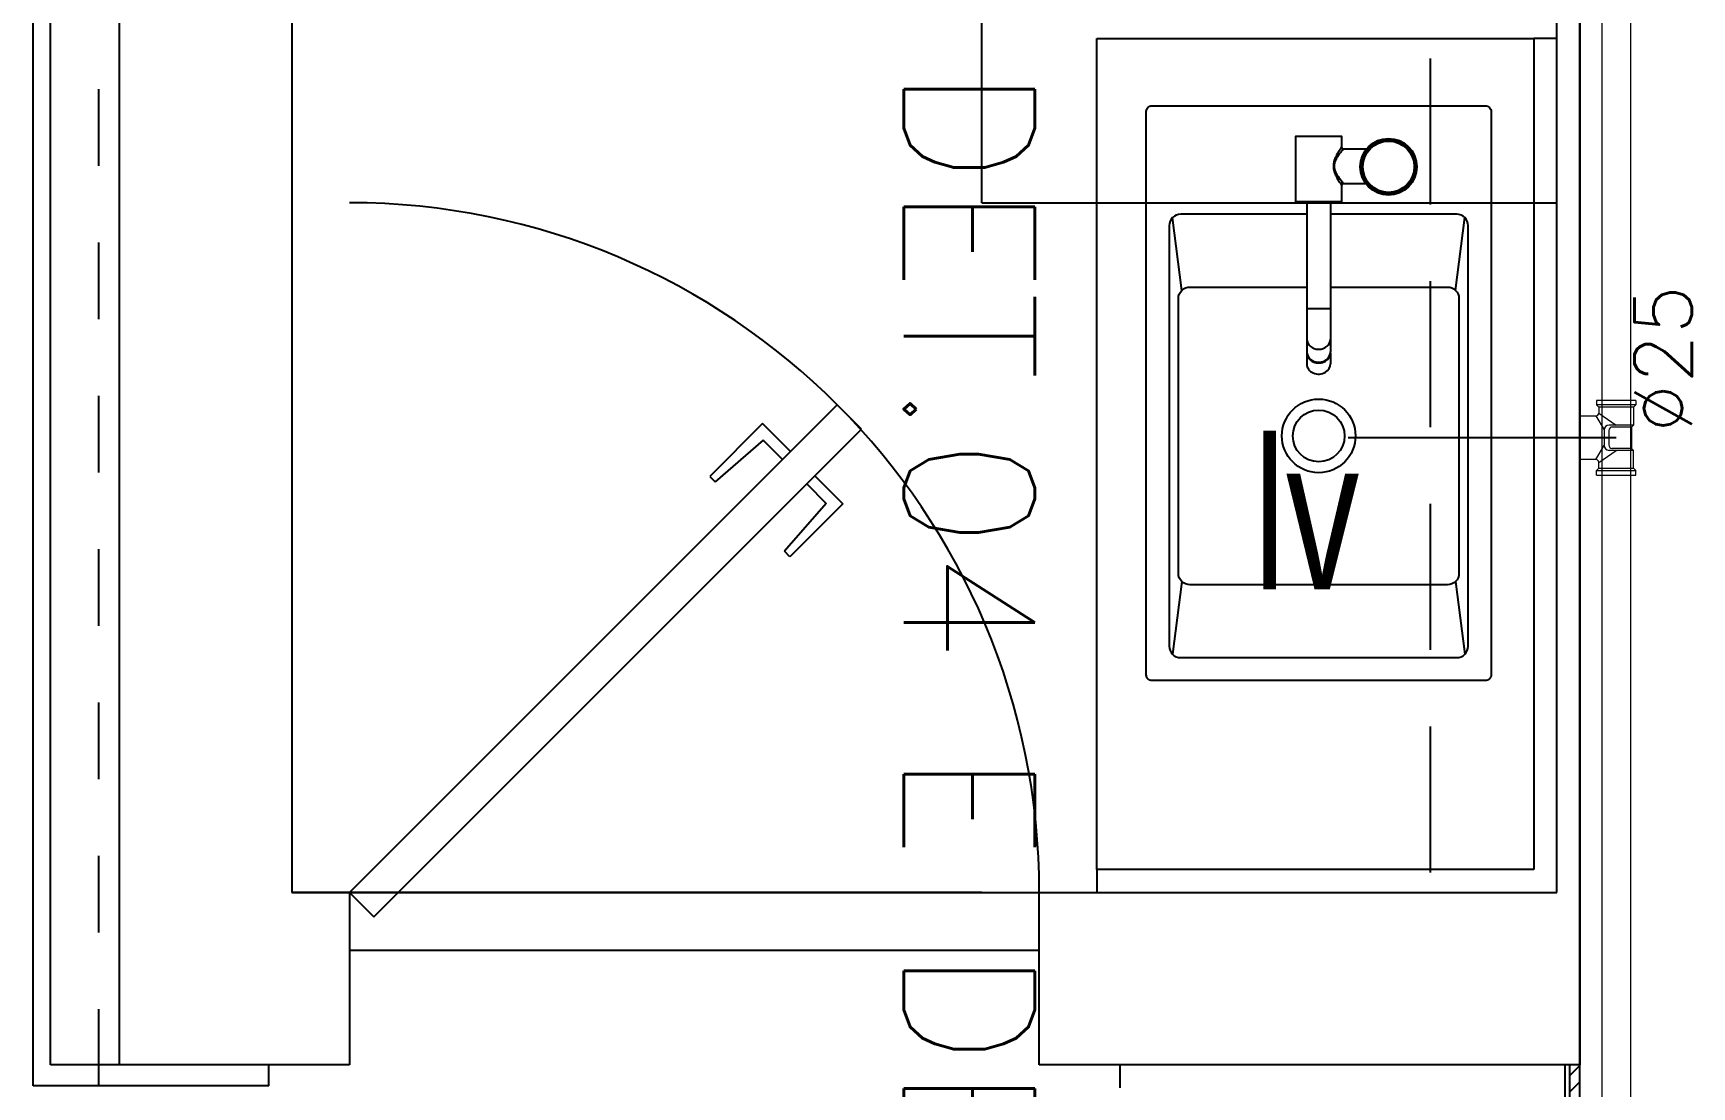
# Model space of a CAD drawing. Header units: millimetres. Extents: x 1573 to 2177, y 1587 to 1932.
# Drawn here: x 1904.493 to 1906.657, y 1904.652 to 1906.027 of the extents above; entities that cross this region are included whole.
import ezdxf
from ezdxf.enums import TextEntityAlignment as Align

# ---------------------------------------------------------------- set-up
doc = ezdxf.new("R2010")
doc.units = ezdxf.units.MM
doc.header["$LTSCALE"] = 0.03
doc.linetypes.add('HIDDEN', pattern=[9.525, 6.35, -3.175])
doc.linetypes.add('HIDDEN2', pattern=[0.1875, 0.125, -0.0625])
for name, color, linetype in [('-HIDRO', 8, 'Continuous'), ('AF', 2, 'Continuous'), ('PL5', 5, 'Continuous'), ('Prumadas_T', 2, 'Continuous')]:
    doc.layers.add(name, color=color, linetype=linetype)
doc.layers.add('TigreCad', color=2, linetype='Continuous', lineweight=13)
doc.styles.add('CELIO_COTA', font='technic_.ttf', dxfattribs={"width": 0.85})
doc.styles.add('ROMANS', font='romans.shx', dxfattribs={"height": 0.1})
doc.styles.add('TCTUBOS-TXT', font='txt.shx')

# ---------------------------------------------------------------- blocks, each defined once
blk = doc.blocks.new('35288376p')
at = {"layer": 'TigreCad'}
for p, q in [((-19, 17.6), (-19, 31.5)), ((0, 32), (-18.5, 32)), ((0, 32), (18.5, 32)), ((19, 31.5), (19, 17.6)), ((-32.5, 17), (-32.5, -17)), ((-32.5, 17), (-28.5, 17)), ((-28.5, 17), (-26.6, 15.1)), ((-28.5, 17), (-28.5, -17)), ((-26.6, 15.1), (-26.6, -15.1)), ((-26.6, 15.1), (-21.5, 15.1)), ((-21.5, 15.1), (-11, 0)), ((-19, 17.6), (-6.9, 10.5)), ((19, 17.6), (6.9, 10.5)), ((21.5, 15.1), (11, 0)), ((26.6, 15.1), (21.5, 15.1)), ((28.5, 17), (26.6, 15.1)), ((26.6, -15.1), (26.6, 15.1)), ((32.5, 17), (28.5, 17)), ((28.5, -17), (28.5, 17)), ((32.5, -17), (32.5, 17)), ((-11, 0), (-11, 6)), ((-9.3, 0), (-9.3, 3.4)), ((6.5, 10.5), (-6.5, 10.5)), ((6.3, 6.4), (-6.3, 6.4)), ((0, 6.5), (-0.1, 6.4)), ((0, 6.5), (0.1, 6.4)), ((9.3, 0), (9.3, 3.4)), ((9.3, -13.4), (9.3, 0)), ((11, 0), (11, 6)), ((11, -15.1), (11, 0)), ((-11, -15.1), (-11, 0)), ((-11, -15.1), (-9.3, -13.4)), ((-9.3, -13.4), (-9.3, 0)), ((9.3, -13.4), (-9.3, -13.4)), ((11, -15.1), (9.3, -13.4)), ((-32.5, -17), (-28.5, -17)), ((-28.5, -17), (-26.6, -15.1)), ((-26.6, -15.1), (-11, -15.1)), ((26.6, -15.1), (11, -15.1)), ((28.5, -17), (26.6, -15.1)), ((32.5, -17), (28.5, -17))]:
    blk.add_line(p, q, dxfattribs=at)
for centre, radius, start, end in [((-18.5, 31.5), 0.5, 90, 180), ((18.5, 31.5), 0.5, 0, 90), ((-21.5, 17.6), 2.5, 270, 0), ((21.5, 17.6), 2.5, 180, 270), ((-6.5, 6), 4.5, 90, 180), ((-6.3, 3.4), 3, 90, 180), ((6.3, 3.4), 3, 0, 90), ((6.5, 6), 4.5, 0, 90)]:
    blk.add_arc(centre, radius, start, end, dxfattribs=at)
blk = doc.blocks.new('TORB')
at = {"layer": 'PL5', "color": 5}
for p, q in [((267.412, 16.3879), (267.4313, 16.3879)), ((267.4113, 16.3578), (267.4306, 16.3578))]:
    blk.add_line(p, q, dxfattribs=at)
blk.add_lwpolyline([(267.4097, 16.3562), (267.4097, 16.3419), (267.3697, 16.3419), (267.3697, 16.3991), (267.4097, 16.3991), (267.4097, 16.3895), (267.409, 16.3884), (267.4083, 16.3874), (267.4077, 16.3865), (267.407, 16.3854), (267.4065, 16.3847), (267.406, 16.3839), (267.4056, 16.383), (267.4053, 16.3826), (267.4051, 16.3821), (267.4048, 16.3816), (267.4046, 16.3812), (267.4044, 16.3807), (267.4042, 16.3802), (267.4039, 16.3797), (267.4037, 16.3791), (267.4035, 16.3786), (267.4033, 16.3781), (267.4032, 16.3775), (267.403, 16.3769), (267.4029, 16.3764), (267.4028, 16.3758), (267.4027, 16.3752), (267.4026, 16.3746), (267.4025, 16.374), (267.4025, 16.3734), (267.4025, 16.3728), (267.4025, 16.3722), (267.4025, 16.3716), (267.4026, 16.371), (267.4027, 16.3704), (267.4028, 16.3698), (267.4029, 16.3692), (267.4031, 16.3686), (267.4032, 16.3681), (267.4034, 16.3675), (267.4036, 16.367), (267.4038, 16.3665), (267.404, 16.3659), (267.4042, 16.3654), (267.4044, 16.3649), (267.4047, 16.3644), (267.4049, 16.364), (267.4051, 16.3635), (267.4054, 16.3631), (267.4059, 16.3622), (267.4064, 16.3614), (267.4068, 16.3606), (267.4073, 16.3598), (267.4079, 16.3589), (267.4083, 16.3583, 0.006646)], format="xyb", close=True, dxfattribs=at)
at = {"layer": 'PL5', "color": 250}
blk.add_lwpolyline([(267.4113, 16.3578, -0.006968), (267.4098, 16.3597), (267.4096, 16.3599), (267.4089, 16.3608), (267.4084, 16.3614), (267.4079, 16.3621), (267.4074, 16.3628), (267.4069, 16.3636), (267.4066, 16.364), (267.4064, 16.3644), (267.4061, 16.3648), (267.4059, 16.3653), (267.4056, 16.3657), (267.4054, 16.3661), (267.4051, 16.3666), (267.4049, 16.3671), (267.4047, 16.3676), (267.4045, 16.368), (267.4043, 16.3685), (267.4041, 16.369), (267.404, 16.3696), (267.4038, 16.3701), (267.4038, 16.3704), (267.4037, 16.3706), (267.4037, 16.3709), (267.4036, 16.3712), (267.4036, 16.3714), (267.4036, 16.3717), (267.4035, 16.372), (267.4035, 16.3722), (267.4035, 16.3725), (267.4035, 16.3728), (267.4035, 16.3731), (267.4035, 16.3733), (267.4035, 16.3736), (267.4035, 16.3739), (267.4036, 16.3742), (267.4036, 16.3744), (267.4036, 16.3747), (267.4037, 16.375), (267.4037, 16.3752), (267.4038, 16.3755), (267.4039, 16.376), (267.4041, 16.3766), (267.4043, 16.3771), (267.4044, 16.3776), (267.4046, 16.3781), (267.4049, 16.3785), (267.4051, 16.379), (267.4053, 16.3795), (267.4055, 16.3799), (267.4058, 16.3804), (267.406, 16.3808), (267.4063, 16.3812), (267.4066, 16.3816), (267.4068, 16.382), (267.4071, 16.3824), (267.4076, 16.3832), (267.4081, 16.3839), (267.4086, 16.3846), (267.4091, 16.3852), (267.4097, 16.386), (267.4105, 16.3869), (267.4113, 16.3879), (267.412, 16.3879)], format="xyb", dxfattribs=at)
at = {"layer": 'PL5'}
for points in [[(267.4097, 16.3895, 0.414213), (267.4113, 16.3879)], [(267.4113, 16.3578, 0.414213), (267.4097, 16.3562)]]:
    blk.add_lwpolyline(points, format="xyb", dxfattribs=at)
at = {"layer": 'PL5', "color": 5}
for points in [[(267.3794, 16.3419), (267.3794, 16.2488)], [(267.4001, 16.3419), (267.4001, 16.2488)], [(267.3794, 16.2488), (267.3794, 16.2113)], [(267.4001, 16.2488), (267.4001, 16.2113)], [(267.3794, 16.2106), (267.3794, 16.2009)], [(267.4, 16.2106), (267.4, 16.2009)]]:
    blk.add_lwpolyline(points, dxfattribs=at)
at = {"layer": 'PL5', "color": 250}
blk.add_lwpolyline([(267.4001, 16.2488), (267.3794, 16.2488)], dxfattribs=at)
at = {"layer": 'PL5', "color": 5}
blk.add_circle((267.4505, 16.3724), 0.0246, dxfattribs=at)
at = {"layer": 'PL5', "color": 250}
for radius in [0.0233, 0.0223]:
    blk.add_circle((267.4505, 16.3724), radius, dxfattribs=at)
for centre, major_axis, start_param, end_param in [((267.3897, 16.2225), (0.0103, 0), 3.141593, 6.283185), ((267.3897, 16.2113), (0.0103, 0), 3.141593, 6.283185), ((267.3897, 16.2106), (-0.0103, 0), 6.283074, 8.471289), ((267.3897, 16.2106), (-0.00971, 0), 0.961662, 2.178992), ((267.3897, 16.2106), (-0.0103, 0), 2.188103, 3.141482)]:
    blk.add_ellipse(centre, major_axis=major_axis, ratio=0.866025, start_param=start_param, end_param=end_param, dxfattribs=at)
at = {"layer": 'PL5'}
for start_param, end_param in [(6.280062, 6.283074), (3.141482, 3.144722)]:
    blk.add_ellipse((267.3897, 16.2106), major_axis=(-0.0103, 0), ratio=0.866025, start_param=start_param, end_param=end_param, dxfattribs=at)
at = {"layer": 'PL5', "color": 5}
for start_param, end_param in [(6.283074, 8.471289), (2.188103, 3.141482)]:
    blk.add_ellipse((267.3897, 16.2009), major_axis=(-0.0103, 0), ratio=0.866025, start_param=start_param, end_param=end_param, dxfattribs=at)

msp = doc.modelspace()

# ---------------------------------------------------------------- linework, layer by layer
at = {"layer": '-HIDRO'}
for p, q in [((1906.5109, 1896.4573), (1906.5109, 1907.5453)), ((1904.4934, 1904.6533), (1904.4934, 1907.1853)), ((1904.5159, 1904.6803), (1904.5159, 1907.1853)), ((1904.6059, 1904.6803), (1904.6059, 1907.1853)), ((1904.8309, 1907.1553), (1904.8309, 1904.9053)), ((1906.4809, 1904.9053), (1906.4809, 1906.2508)), ((1906.5109, 1906.2508), (1906.5109, 1904.6803)), ((1906.4809, 1906.0198), (1906.4509, 1906.0198)), ((1906.4509, 1906.0198), (1906.4509, 1904.9353)), ((1905.5423, 1905.5417), (1904.9059, 1904.9053)), ((1905.5423, 1905.5417), (1904.9059, 1904.9053)), ((1905.5741, 1905.5099), (1905.5423, 1905.5417)), ((1905.5741, 1905.5099), (1905.5423, 1905.5417)), ((1905.4449, 1905.5172), (1905.3759, 1905.4482)), ((1905.4449, 1905.5172), (1905.3759, 1905.4482)), ((1905.4814, 1905.4808), (1905.4449, 1905.5172)), ((1905.4814, 1905.4808), (1905.4449, 1905.5172)), ((1904.9377, 1904.8735), (1905.5741, 1905.5099)), ((1904.9377, 1904.8735), (1905.5741, 1905.5099)), ((1905.4455, 1905.4954), (1905.3829, 1905.4412)), ((1905.4455, 1905.4954), (1905.3829, 1905.4412)), ((1905.4708, 1905.4702), (1905.4455, 1905.4954)), ((1905.4708, 1905.4702), (1905.4455, 1905.4954)), ((1905.3759, 1905.4482), (1905.3829, 1905.4412)), ((1905.3759, 1905.4482), (1905.3829, 1905.4412)), ((1905.5026, 1905.4384), (1905.5278, 1905.4131)), ((1905.5026, 1905.4384), (1905.5278, 1905.4131)), ((1905.5132, 1905.449), (1905.5496, 1905.4125)), ((1905.5132, 1905.449), (1905.5496, 1905.4125)), ((1905.5278, 1905.4131), (1905.4737, 1905.3505)), ((1905.5278, 1905.4131), (1905.4737, 1905.3505)), ((1905.5496, 1905.4125), (1905.4806, 1905.3435)), ((1905.5496, 1905.4125), (1905.4806, 1905.3435)), ((1905.4806, 1905.3435), (1905.4737, 1905.3505)), ((1905.4806, 1905.3435), (1905.4737, 1905.3505)), ((1906.4509, 1904.9353), (1905.8809, 1904.9353)), ((1905.8809, 1904.9353), (1905.8809, 1904.9053)), ((1905.7309, 1904.9053), (1904.8309, 1904.9053)), ((1904.8309, 1904.9053), (1904.9059, 1904.9053)), ((1904.9059, 1904.9053), (1905.8059, 1904.9053)), ((1904.9059, 1904.9053), (1904.9377, 1904.8735)), ((1904.9059, 1904.9053), (1904.9059, 1904.6803)), ((1904.9059, 1904.9053), (1904.9377, 1904.8735)), ((1905.8059, 1904.6803), (1905.8059, 1904.9053)), ((1905.8059, 1904.9053), (1906.4809, 1904.9053)), ((1904.9059, 1904.8303), (1905.8059, 1904.8303)), ((1904.6059, 1904.6803), (1904.5159, 1904.6803)), ((1904.6059, 1904.6803), (1904.5789, 1904.6803)), ((1904.9059, 1904.6803), (1904.6059, 1904.6803)), ((1904.8009, 1904.6533), (1904.8009, 1904.6803)), ((1906.5109, 1904.6803), (1905.8059, 1904.6803)), ((1905.9109, 1904.6803), (1905.9109, 1904.6503)), ((1906.4914, 1904.6803), (1906.4914, 1903.6303)), ((1906.4974, 1904.6803), (1906.4974, 1903.6303)), ((1904.8009, 1904.6533), (1904.4934, 1904.6533))]:
    msp.add_line(p, q, dxfattribs=at)
at = {"layer": '-HIDRO', "linetype": 'HIDDEN2', "ltscale": 10}
msp.add_line((1904.5789, 1904.6533), (1904.5789, 1907.1853), dxfattribs=at)
at = {"layer": '-HIDRO', "ltscale": 100}
for q in [(1905.7309, 1907.1553), (1906.4809, 1905.8053)]:
    msp.add_line((1905.7309, 1905.8053), q, dxfattribs=at)
at = {"layer": '-HIDRO', "linetype": 'HIDDEN'}
msp.add_line((1906.3159, 1907.1553), (1906.3159, 1904.9053), dxfattribs=at)
at = {"layer": '-HIDRO', "linetype": 'Continuous'}
for p, q in [((1905.8809, 1906.0198), (1906.4509, 1906.0198)), ((1905.8809, 1904.9353), (1905.8809, 1906.0198))]:
    msp.add_line(p, q, dxfattribs=at)
at = {"layer": '-HIDRO', "ltscale": 0.02}
for p, q in [((1906.4974, 1904.6662), (1906.5109, 1904.6797)), ((1906.4974, 1904.645), (1906.5109, 1904.6585))]:
    msp.add_line(p, q, dxfattribs=at)
at = {"layer": '-HIDRO'}
for points in [[(1906.3879, 1905.9318, -0.414214), (1906.3954, 1905.9243), (1906.3954, 1905.1893, -0.414214), (1906.3879, 1905.1818), (1905.9529, 1905.1818, -0.414214), (1905.9454, 1905.1893), (1905.9454, 1905.9243, -0.414214), (1905.9529, 1905.9318)], [(1906.1704, 1905.5491, -1), (1906.1704, 1905.4531, -1)], [(1906.1704, 1905.5348, -1), (1906.1704, 1905.4673, -1)]]:
    msp.add_lwpolyline(points, format="xyb", close=True, dxfattribs=at)
for points in [[(1906.1549, 1905.7904), (1905.9904, 1905.7904, 0.414214), (1905.9754, 1905.7754), (1905.9754, 1905.2268, 0.198917), (1905.9797, 1905.2161)], [(1906.361, 1905.2161, 0.198917), (1906.3654, 1905.2268), (1906.3654, 1905.7754, 0.414214), (1906.3504, 1905.7904), (1906.1859, 1905.7904)], [(1906.1859, 1905.6953), (1906.3384, 1905.6953, -0.414214), (1906.3534, 1905.6803), (1906.3534, 1905.3218, -0.414214), (1906.3384, 1905.3068), (1906.0024, 1905.3068, -0.414214), (1905.9874, 1905.3218), (1905.9874, 1905.5011), (1905.9874, 1905.6803, -0.414214), (1906.0024, 1905.6953), (1906.1549, 1905.6953)], [(1905.9797, 1905.2161, 0.198907), (1905.9904, 1905.2118), (1906.3504, 1905.2118, 0.198908), (1906.361, 1905.2161)]]:
    msp.add_lwpolyline(points, format="xyb", dxfattribs=at)
for points in [[(1905.9917, 1905.6909), (1905.9797, 1905.786)], [(1906.349, 1905.6909), (1906.361, 1905.786)], [(1905.9917, 1905.3112), (1905.9797, 1905.2161)], [(1906.349, 1905.3112), (1906.361, 1905.2161)]]:
    msp.add_lwpolyline(points, dxfattribs=at)
msp.add_arc((1904.9059, 1904.9053), 0.9, 0, 90, dxfattribs=at)
msp.add_arc((1904.9059, 1904.9053), 0.9, 0, 90, dxfattribs=at)
at = {"layer": 'AF', "ltscale": 100}
msp.add_line((1906.5584, 1905.4987), (1906.2089, 1905.4987), dxfattribs=at)
at = {"layer": 'TigreCad', "ltscale": 100}
for p, q in [((1906.5396, 1907.0125), (1906.5396, 1904.1903)), ((1906.5771, 1907.0125), (1906.5771, 1904.1903))]:
    msp.add_line(p, q, dxfattribs=at)

# ---------------------------------------------------------------- block references
at = {"layer": '-HIDRO', "xscale": 1.5, "yscale": 1.5, "zscale": 1.5}
msp.add_blockref('TORB', (1505.0858, 1881.2937), dxfattribs=at)
at = {"layer": 'TigreCad', "ltscale": 100, "xscale": 0.0015, "yscale": 0.0015, "zscale": 0.0015, "rotation": 89.99999999979372}
msp.add_blockref('35288376p', (1906.5584, 1905.4987), dxfattribs=at)

# ---------------------------------------------------------------- texts
at = {"style": 'ROMANS'}
msp.add_text('DET.04 E DET. 5', height=0.170966, rotation=270, dxfattribs=at).set_placement((1905.6291, 1905.983))
at = {"ltscale": 100, "style": 'TCTUBOS-TXT'}
msp.add_text('%%C25', height=0.075, rotation=90, dxfattribs=at).set_placement((1906.6572, 1905.6014), align=Align.CENTER)
at = {"layer": 'Prumadas_T', "style": 'CELIO_COTA', "width": 0.85}
msp.add_text('lv', height=0.19655, rotation=0, dxfattribs=at).set_placement((1906.0851, 1905.3008))

doc.saveas('drawing.dxf')
